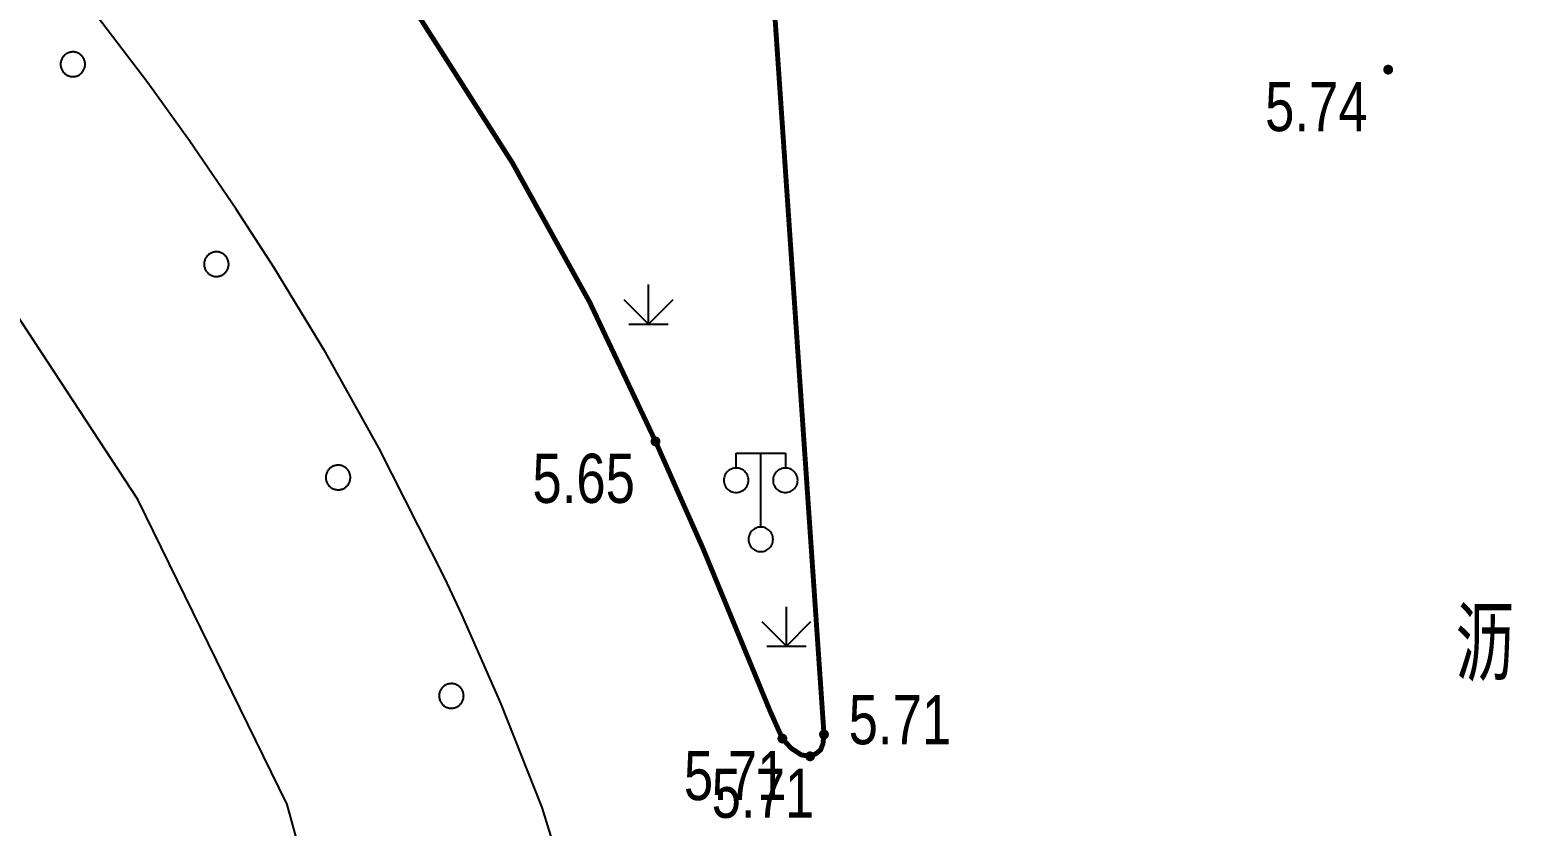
# Model space of a CAD drawing. Extents: x 500064 to 501389, y 2542464 to 2545400.
# Drawn here: x 501070.59 to 501100.68, y 2542603.67 to 2542619.86 of the extents above; entities that cross this region are included whole.
import ezdxf
from ezdxf.enums import TextEntityAlignment as Align

# ---------------------------------------------------------------- set-up
doc = ezdxf.new("R2010")
doc.units = 0
doc.header["$LTSCALE"] = 0.5
doc.layers.get('0').update_dxf_attribs({"linetype": 'CONTINUOUS', "lineweight": 5})
doc.layers.add('GCD', color=8, linetype='CONTINUOUS')
doc.layers.add('地形图', color=8, linetype='CONTINUOUS')
doc.styles.add('HZ', font='romans.shx', dxfattribs={"width": 0.8, "bigfont": 'hztxt.shx'})
doc.styles.add('正等线体', font='')
doc.styles.get('正等线体').set_extended_font_data('FZZhongDengXian-Z07S')

# ---------------------------------------------------------------- blocks, each defined once
blk = doc.blocks.new('GC200')
at = {"linetype": 'Continuous', "const_width": 0.2, "flags": 128}
blk.add_lwpolyline([(-0.1, 0, 1), (0.1, 0, 1)], format="xyb", close=True, dxfattribs=at)

msp = doc.modelspace()

# ---------------------------------------------------------------- linework, layer by layer
at = {"layer": '地形图'}
for points in [[(501081.581, 2542602.166), (501081.001, 2542604.048), (501080.156, 2542606.169), (501079.364, 2542607.972), (501079.02, 2542608.711), (501077.681, 2542611.36), (501076.602, 2542613.288), (501075.554, 2542615.018), (501074.786, 2542616.208), (501073.838, 2542617.599), (501072.988, 2542618.779), (501072.059, 2542620.005), (501071.076, 2542621.235), (501070.044, 2542622.46), (501068.614, 2542624.056), (501067.232, 2542625.496), (501065.582, 2542627.099), (501063.092, 2542629.305), (501060.711, 2542631.202), (501058.513, 2542632.79), (501055.331, 2542634.839), (501053.238, 2542636.042), (501049.999, 2542637.696), (501047.383, 2542638.861)], [(501085.175, 2542533.591), (501083.992, 2542541.744), (501082.96, 2542550.195), (501081.819, 2542558.298), (501080.177, 2542569.794), (501079.058, 2542583.807), (501078.426, 2542589.933), (501076.909, 2542600.133), (501075.818, 2542604.109), (501072.786, 2542610.312), (501068.854, 2542616.307), (501067.394, 2542618.406), (501065.324, 2542620.828), (501062.294, 2542623.654), (501059.408, 2542626.111), (501057.667, 2542627.468), (501055.241, 2542629.261), (501052.057, 2542631.279), (501051.606, 2542630.457), (501049.918, 2542631.296), (501050.376, 2542632.146), (501048.473, 2542633.148), (501046.086, 2542634.138), (501041.85, 2542635.743)], [(501071.466, 2542618.903), (501071.482, 2542618.904), (501071.498, 2542618.905), (501071.513, 2542618.908), (501071.529, 2542618.911), (501071.544, 2542618.915), (501071.559, 2542618.92), (501071.573, 2542618.927), (501071.587, 2542618.934), (501071.601, 2542618.942), (501071.614, 2542618.95), (501071.626, 2542618.96), (501071.638, 2542618.97), (501071.649, 2542618.981), (501071.66, 2542618.993), (501071.669, 2542619.005), (501071.678, 2542619.018), (501071.686, 2542619.032), (501071.694, 2542619.046), (501071.7, 2542619.06), (501071.705, 2542619.075), (501071.71, 2542619.09), (501071.713, 2542619.105), (501071.716, 2542619.121), (501071.717, 2542619.136), (501071.718, 2542619.152), (501071.718, 2542619.168), (501071.716, 2542619.183), (501071.714, 2542619.199), (501071.71, 2542619.214), (501071.706, 2542619.229), (501071.701, 2542619.244), (501071.695, 2542619.259), (501071.688, 2542619.273), (501071.68, 2542619.286), (501071.671, 2542619.299), (501071.662, 2542619.312), (501071.651, 2542619.323), (501071.64, 2542619.335), (501071.628, 2542619.345), (501071.616, 2542619.355), (501071.603, 2542619.364), (501071.59, 2542619.372), (501071.576, 2542619.379), (501071.561, 2542619.385), (501071.547, 2542619.391), (501071.532, 2542619.395), (501071.516, 2542619.399), (501071.501, 2542619.401), (501071.485, 2542619.403), (501071.469, 2542619.403), (501071.454, 2542619.403), (501071.438, 2542619.402), (501071.423, 2542619.399), (501071.407, 2542619.396), (501071.392, 2542619.392), (501071.377, 2542619.386), (501071.363, 2542619.38), (501071.349, 2542619.373), (501071.335, 2542619.365), (501071.322, 2542619.357), (501071.31, 2542619.347), (501071.298, 2542619.337), (501071.287, 2542619.326), (501071.276, 2542619.314), (501071.267, 2542619.302), (501071.258, 2542619.289), (501071.25, 2542619.275), (501071.242, 2542619.261), (501071.236, 2542619.247), (501071.231, 2542619.232), (501071.226, 2542619.217), (501071.223, 2542619.202), (501071.22, 2542619.186), (501071.219, 2542619.171), (501071.218, 2542619.155), (501071.218, 2542619.139), (501071.22, 2542619.124), (501071.222, 2542619.108), (501071.225, 2542619.093), (501071.23, 2542619.078), (501071.235, 2542619.063), (501071.241, 2542619.048), (501071.248, 2542619.034), (501071.256, 2542619.021), (501071.265, 2542619.008), (501071.274, 2542618.995), (501071.285, 2542618.983), (501071.296, 2542618.972), (501071.307, 2542618.962), (501071.32, 2542618.952), (501071.333, 2542618.943), (501071.346, 2542618.935), (501071.36, 2542618.928), (501071.375, 2542618.922), (501071.389, 2542618.916), (501071.404, 2542618.912), (501071.42, 2542618.908), (501071.435, 2542618.906), (501071.451, 2542618.904), (501071.466, 2542618.903)], [(501074.381, 2542614.841), (501074.397, 2542614.841), (501074.413, 2542614.843), (501074.428, 2542614.845), (501074.443, 2542614.848), (501074.459, 2542614.853), (501074.473, 2542614.858), (501074.488, 2542614.864), (501074.502, 2542614.871), (501074.515, 2542614.879), (501074.528, 2542614.888), (501074.541, 2542614.897), (501074.553, 2542614.908), (501074.564, 2542614.919), (501074.574, 2542614.93), (501074.584, 2542614.943), (501074.593, 2542614.956), (501074.601, 2542614.969), (501074.608, 2542614.983), (501074.615, 2542614.998), (501074.62, 2542615.012), (501074.625, 2542615.027), (501074.628, 2542615.043), (501074.631, 2542615.058), (501074.632, 2542615.074), (501074.633, 2542615.089), (501074.632, 2542615.105), (501074.631, 2542615.121), (501074.629, 2542615.136), (501074.625, 2542615.152), (501074.621, 2542615.167), (501074.616, 2542615.182), (501074.61, 2542615.196), (501074.603, 2542615.21), (501074.595, 2542615.224), (501074.586, 2542615.237), (501074.576, 2542615.249), (501074.566, 2542615.261), (501074.555, 2542615.272), (501074.543, 2542615.283), (501074.531, 2542615.292), (501074.518, 2542615.301), (501074.504, 2542615.309), (501074.491, 2542615.316), (501074.476, 2542615.323), (501074.461, 2542615.328), (501074.446, 2542615.333), (501074.431, 2542615.336), (501074.416, 2542615.339), (501074.4, 2542615.34), (501074.384, 2542615.341), (501074.368, 2542615.341), (501074.353, 2542615.339), (501074.337, 2542615.337), (501074.322, 2542615.333), (501074.307, 2542615.329), (501074.292, 2542615.324), (501074.278, 2542615.318), (501074.264, 2542615.311), (501074.25, 2542615.303), (501074.237, 2542615.294), (501074.225, 2542615.285), (501074.213, 2542615.274), (501074.202, 2542615.263), (501074.191, 2542615.251), (501074.181, 2542615.239), (501074.172, 2542615.226), (501074.164, 2542615.213), (501074.157, 2542615.199), (501074.151, 2542615.184), (501074.145, 2542615.17), (501074.141, 2542615.155), (501074.137, 2542615.139), (501074.135, 2542615.124), (501074.133, 2542615.108), (501074.133, 2542615.092), (501074.133, 2542615.077), (501074.135, 2542615.061), (501074.137, 2542615.046), (501074.14, 2542615.03), (501074.145, 2542615.015), (501074.15, 2542615), (501074.156, 2542614.986), (501074.163, 2542614.972), (501074.171, 2542614.958), (501074.18, 2542614.945), (501074.189, 2542614.933), (501074.199, 2542614.921), (501074.211, 2542614.91), (501074.222, 2542614.899), (501074.235, 2542614.89), (501074.247, 2542614.881), (501074.261, 2542614.873), (501074.275, 2542614.865), (501074.289, 2542614.859), (501074.304, 2542614.854), (501074.319, 2542614.849), (501074.334, 2542614.846), (501074.35, 2542614.843), (501074.366, 2542614.841), (501074.381, 2542614.841)], [(501083.156, 2542613.875), (501083.156, 2542614.675)], [(501082.656, 2542614.375), (501083.156, 2542613.875)], [(501083.156, 2542613.875), (501083.656, 2542614.375)], [(501082.756, 2542613.875), (501083.156, 2542613.875), (501083.556, 2542613.875)], [(501076.848, 2542610.506), (501076.864, 2542610.507), (501076.88, 2542610.508), (501076.895, 2542610.51), (501076.911, 2542610.513), (501076.926, 2542610.517), (501076.941, 2542610.522), (501076.955, 2542610.528), (501076.969, 2542610.534), (501076.983, 2542610.542), (501076.996, 2542610.551), (501077.009, 2542610.56), (501077.021, 2542610.57), (501077.032, 2542610.581), (501077.043, 2542610.592), (501077.053, 2542610.605), (501077.062, 2542610.617), (501077.07, 2542610.631), (501077.078, 2542610.645), (501077.084, 2542610.659), (501077.09, 2542610.673), (501077.095, 2542610.688), (501077.099, 2542610.704), (501077.102, 2542610.719), (501077.103, 2542610.735), (501077.104, 2542610.75), (501077.104, 2542610.766), (501077.103, 2542610.782), (501077.101, 2542610.797), (501077.098, 2542610.813), (501077.094, 2542610.828), (501077.089, 2542610.843), (501077.083, 2542610.857), (501077.076, 2542610.872), (501077.069, 2542610.885), (501077.06, 2542610.898), (501077.051, 2542610.911), (501077.041, 2542610.923), (501077.03, 2542610.934), (501077.018, 2542610.945), (501077.006, 2542610.955), (501076.993, 2542610.964), (501076.98, 2542610.973), (501076.966, 2542610.98), (501076.952, 2542610.987), (501076.937, 2542610.992), (501076.922, 2542610.997), (501076.907, 2542611.001), (501076.892, 2542611.004), (501076.876, 2542611.005), (501076.86, 2542611.006), (501076.845, 2542611.006), (501076.829, 2542611.005), (501076.813, 2542611.003), (501076.798, 2542611), (501076.783, 2542610.996), (501076.768, 2542610.991), (501076.753, 2542610.985), (501076.739, 2542610.978), (501076.726, 2542610.971), (501076.712, 2542610.962), (501076.7, 2542610.953), (501076.688, 2542610.943), (501076.676, 2542610.932), (501076.666, 2542610.92), (501076.656, 2542610.908), (501076.647, 2542610.895), (501076.638, 2542610.882), (501076.631, 2542610.868), (501076.624, 2542610.854), (501076.619, 2542610.839), (501076.614, 2542610.824), (501076.61, 2542610.809), (501076.607, 2542610.794), (501076.605, 2542610.778), (501076.604, 2542610.762), (501076.605, 2542610.747), (501076.606, 2542610.731), (501076.608, 2542610.716), (501076.611, 2542610.7), (501076.615, 2542610.685), (501076.62, 2542610.67), (501076.626, 2542610.655), (501076.632, 2542610.641), (501076.64, 2542610.628), (501076.649, 2542610.614), (501076.658, 2542610.602), (501076.668, 2542610.59), (501076.679, 2542610.578), (501076.69, 2542610.568), (501076.703, 2542610.558), (501076.715, 2542610.549), (501076.729, 2542610.54), (501076.742, 2542610.533), (501076.757, 2542610.526), (501076.771, 2542610.521), (501076.786, 2542610.516), (501076.802, 2542610.512), (501076.817, 2542610.509), (501076.833, 2542610.507), (501076.848, 2542610.506)], [(501084.937, 2542610.949), (501084.937, 2542611.249)], [(501084.937, 2542611.249), (501085.437, 2542611.249), (501085.937, 2542611.249)], [(501085.437, 2542609.749), (501085.437, 2542611.249)], [(501085.937, 2542611.249), (501085.937, 2542610.949)], [(501084.937, 2542610.449), (501084.963, 2542610.451), (501084.989, 2542610.455), (501085.014, 2542610.462), (501085.038, 2542610.471), (501085.062, 2542610.483), (501085.084, 2542610.497), (501085.104, 2542610.514), (501085.122, 2542610.532), (501085.139, 2542610.553), (501085.153, 2542610.574), (501085.165, 2542610.598), (501085.174, 2542610.622), (501085.181, 2542610.647), (501085.185, 2542610.673), (501085.187, 2542610.699), (501085.185, 2542610.726), (501085.181, 2542610.751), (501085.174, 2542610.777), (501085.165, 2542610.801), (501085.153, 2542610.824), (501085.139, 2542610.846), (501085.122, 2542610.867), (501085.104, 2542610.885), (501085.084, 2542610.902), (501085.062, 2542610.916), (501085.038, 2542610.928), (501085.014, 2542610.937), (501084.989, 2542610.944), (501084.963, 2542610.948), (501084.937, 2542610.949), (501084.911, 2542610.948), (501084.885, 2542610.944), (501084.859, 2542610.937), (501084.835, 2542610.928), (501084.812, 2542610.916), (501084.79, 2542610.902), (501084.769, 2542610.885), (501084.751, 2542610.867), (501084.734, 2542610.846), (501084.72, 2542610.824), (501084.708, 2542610.801), (501084.699, 2542610.777), (501084.692, 2542610.751), (501084.688, 2542610.726), (501084.687, 2542610.699), (501084.688, 2542610.673), (501084.692, 2542610.647), (501084.699, 2542610.622), (501084.708, 2542610.598), (501084.72, 2542610.574), (501084.734, 2542610.553), (501084.751, 2542610.532), (501084.769, 2542610.514), (501084.79, 2542610.497), (501084.812, 2542610.483), (501084.835, 2542610.471), (501084.859, 2542610.462), (501084.885, 2542610.455), (501084.911, 2542610.451), (501084.937, 2542610.449)], [(501085.937, 2542610.449), (501085.963, 2542610.451), (501085.989, 2542610.455), (501086.014, 2542610.462), (501086.038, 2542610.471), (501086.062, 2542610.483), (501086.084, 2542610.497), (501086.104, 2542610.514), (501086.122, 2542610.532), (501086.139, 2542610.553), (501086.153, 2542610.574), (501086.165, 2542610.598), (501086.174, 2542610.622), (501086.181, 2542610.647), (501086.185, 2542610.673), (501086.187, 2542610.699), (501086.185, 2542610.726), (501086.181, 2542610.751), (501086.174, 2542610.777), (501086.165, 2542610.801), (501086.153, 2542610.824), (501086.139, 2542610.846), (501086.122, 2542610.867), (501086.104, 2542610.885), (501086.084, 2542610.902), (501086.062, 2542610.916), (501086.038, 2542610.928), (501086.014, 2542610.937), (501085.989, 2542610.944), (501085.963, 2542610.948), (501085.937, 2542610.949), (501085.911, 2542610.948), (501085.885, 2542610.944), (501085.859, 2542610.937), (501085.835, 2542610.928), (501085.812, 2542610.916), (501085.79, 2542610.902), (501085.769, 2542610.885), (501085.751, 2542610.867), (501085.734, 2542610.846), (501085.72, 2542610.824), (501085.708, 2542610.801), (501085.699, 2542610.777), (501085.692, 2542610.751), (501085.688, 2542610.726), (501085.687, 2542610.699), (501085.688, 2542610.673), (501085.692, 2542610.647), (501085.699, 2542610.622), (501085.708, 2542610.598), (501085.72, 2542610.574), (501085.734, 2542610.553), (501085.751, 2542610.532), (501085.769, 2542610.514), (501085.79, 2542610.497), (501085.812, 2542610.483), (501085.835, 2542610.471), (501085.859, 2542610.462), (501085.885, 2542610.455), (501085.911, 2542610.451), (501085.937, 2542610.449)], [(501085.437, 2542609.249), (501085.463, 2542609.251), (501085.489, 2542609.255), (501085.514, 2542609.262), (501085.538, 2542609.271), (501085.562, 2542609.283), (501085.584, 2542609.297), (501085.604, 2542609.314), (501085.622, 2542609.332), (501085.639, 2542609.353), (501085.653, 2542609.374), (501085.665, 2542609.398), (501085.674, 2542609.422), (501085.681, 2542609.447), (501085.685, 2542609.473), (501085.687, 2542609.499), (501085.685, 2542609.526), (501085.681, 2542609.551), (501085.674, 2542609.577), (501085.665, 2542609.601), (501085.653, 2542609.624), (501085.639, 2542609.646), (501085.622, 2542609.667), (501085.604, 2542609.685), (501085.584, 2542609.702), (501085.562, 2542609.716), (501085.538, 2542609.728), (501085.514, 2542609.737), (501085.489, 2542609.744), (501085.463, 2542609.748), (501085.437, 2542609.749), (501085.411, 2542609.748), (501085.385, 2542609.744), (501085.359, 2542609.737), (501085.335, 2542609.728), (501085.312, 2542609.716), (501085.29, 2542609.702), (501085.269, 2542609.685), (501085.251, 2542609.667), (501085.234, 2542609.646), (501085.22, 2542609.624), (501085.208, 2542609.601), (501085.199, 2542609.577), (501085.192, 2542609.551), (501085.188, 2542609.526), (501085.187, 2542609.499), (501085.188, 2542609.473), (501085.192, 2542609.447), (501085.199, 2542609.422), (501085.208, 2542609.398), (501085.22, 2542609.374), (501085.234, 2542609.353), (501085.251, 2542609.332), (501085.269, 2542609.314), (501085.29, 2542609.297), (501085.312, 2542609.283), (501085.335, 2542609.271), (501085.359, 2542609.262), (501085.385, 2542609.255), (501085.411, 2542609.251), (501085.437, 2542609.249)], [(501085.957, 2542607.327), (501085.957, 2542608.127)], [(501085.457, 2542607.827), (501085.957, 2542607.327)], [(501085.957, 2542607.327), (501086.457, 2542607.827)], [(501085.557, 2542607.327), (501085.957, 2542607.327), (501086.357, 2542607.327)], [(501079.157, 2542606.067), (501079.173, 2542606.068), (501079.189, 2542606.069), (501079.204, 2542606.072), (501079.219, 2542606.076), (501079.235, 2542606.08), (501079.249, 2542606.086), (501079.264, 2542606.092), (501079.277, 2542606.099), (501079.291, 2542606.108), (501079.304, 2542606.116), (501079.316, 2542606.126), (501079.328, 2542606.137), (501079.339, 2542606.148), (501079.349, 2542606.16), (501079.359, 2542606.172), (501079.367, 2542606.185), (501079.375, 2542606.199), (501079.382, 2542606.213), (501079.388, 2542606.228), (501079.393, 2542606.242), (501079.398, 2542606.258), (501079.401, 2542606.273), (501079.403, 2542606.288), (501079.404, 2542606.304), (501079.405, 2542606.32), (501079.404, 2542606.336), (501079.402, 2542606.351), (501079.4, 2542606.367), (501079.396, 2542606.382), (501079.392, 2542606.397), (501079.386, 2542606.412), (501079.38, 2542606.426), (501079.372, 2542606.44), (501079.364, 2542606.453), (501079.355, 2542606.466), (501079.346, 2542606.479), (501079.335, 2542606.49), (501079.324, 2542606.501), (501079.312, 2542606.511), (501079.299, 2542606.521), (501079.286, 2542606.53), (501079.273, 2542606.537), (501079.259, 2542606.544), (501079.244, 2542606.551), (501079.229, 2542606.556), (501079.214, 2542606.56), (501079.199, 2542606.563), (501079.183, 2542606.565), (501079.168, 2542606.567), (501079.152, 2542606.567), (501079.136, 2542606.566), (501079.121, 2542606.565), (501079.105, 2542606.562), (501079.09, 2542606.559), (501079.075, 2542606.554), (501079.06, 2542606.549), (501079.046, 2542606.542), (501079.032, 2542606.535), (501079.018, 2542606.527), (501079.006, 2542606.518), (501078.993, 2542606.508), (501078.982, 2542606.497), (501078.971, 2542606.486), (501078.96, 2542606.474), (501078.951, 2542606.462), (501078.942, 2542606.449), (501078.934, 2542606.435), (501078.927, 2542606.421), (501078.921, 2542606.407), (501078.916, 2542606.392), (501078.912, 2542606.377), (501078.909, 2542606.361), (501078.906, 2542606.346), (501078.905, 2542606.33), (501078.905, 2542606.314), (501078.905, 2542606.299), (501078.907, 2542606.283), (501078.91, 2542606.268), (501078.913, 2542606.252), (501078.918, 2542606.237), (501078.923, 2542606.223), (501078.93, 2542606.208), (501078.937, 2542606.194), (501078.945, 2542606.181), (501078.954, 2542606.168), (501078.964, 2542606.156), (501078.974, 2542606.144), (501078.986, 2542606.133), (501078.997, 2542606.123), (501079.01, 2542606.113), (501079.023, 2542606.105), (501079.037, 2542606.097), (501079.051, 2542606.09), (501079.065, 2542606.084), (501079.08, 2542606.079), (501079.095, 2542606.074), (501079.111, 2542606.071), (501079.126, 2542606.069), (501079.142, 2542606.067), (501079.157, 2542606.067)]]:
    msp.add_lwpolyline(points, dxfattribs=at)
at = {"layer": '地形图', "linetype": 'Continuous', "const_width": 0.1, "elevation": 5.653, "flags": 128}
msp.add_lwpolyline([(501078.455, 2542620.189), (501080.394, 2542617.15), (501081.964, 2542614.316), (501083.3, 2542611.489), (501084.266, 2542609.31), (501085.624, 2542606.015), (501085.876, 2542605.45), (501086.055, 2542605.253), (501086.262, 2542605.118), (501086.439, 2542605.09), (501086.56, 2542605.145), (501086.651, 2542605.219), (501086.699, 2542605.341), (501086.721, 2542605.534), (501085.468, 2542623.88)], dxfattribs=at)

# ---------------------------------------------------------------- block references
at = {"layer": '地形图', "linetype": 'Continuous'}
ref = msp.add_blockref('GC200', (501098.178, 2542619.044, 5.74), dxfattribs=dict(at, xscale=0.5, yscale=0.5, zscale=0.5))
ref.add_attrib('height', '5.74', dxfattribs={"layer": 'GCD', "linetype": 'Continuous', "height": 1, "style": '正等线体', "width": 0.8}).set_placement((501095.678, 2542618.294, 5.74), align=Align.MIDDLE_LEFT)
ref = msp.add_blockref('GC200', (501083.3, 2542611.489, 5.653), dxfattribs=dict(at, xscale=0.5, yscale=0.5, zscale=0.5))
ref.add_attrib('height', '5.65', dxfattribs={"layer": 'GCD', "linetype": 'Continuous', "height": 1, "style": '正等线体', "width": 0.8}).set_placement((501080.8, 2542610.739, 5.65), align=Align.MIDDLE_LEFT)
ref = msp.add_blockref('GC200', (501086.721, 2542605.534, 5.707), dxfattribs=dict(at, xscale=0.5, yscale=0.5, zscale=0.5))
ref.add_attrib('height', '5.71', dxfattribs={"layer": 'GCD', "linetype": 'Continuous', "height": 1, "style": '正等线体', "width": 0.8}).set_placement((501087.221, 2542605.834, 5.71), align=Align.MIDDLE_LEFT)
ref = msp.add_blockref('GC200', (501085.876, 2542605.45, 5.71), dxfattribs=dict(at, xscale=0.5, yscale=0.5, zscale=0.5))
ref.add_attrib('height', '5.71', dxfattribs={"layer": 'GCD', "linetype": 'Continuous', "height": 1, "style": '正等线体', "width": 0.8}).set_placement((501083.876, 2542604.7, 5.71), align=Align.MIDDLE_LEFT)
ref = msp.add_blockref('GC200', (501086.439, 2542605.09, 5.71), dxfattribs=dict(at, xscale=0.5, yscale=0.5, zscale=0.5))
ref.add_attrib('height', '5.71', dxfattribs={"layer": 'GCD', "linetype": 'Continuous', "height": 1, "style": '正等线体', "width": 0.8}).set_placement((501084.439, 2542604.34, 5.71), align=Align.MIDDLE_LEFT)

# ---------------------------------------------------------------- texts
at = {"layer": '地形图', "linetype": 'Continuous', "style": 'HZ', "width": 0.8}
msp.add_text('沥', height=1.5, dxfattribs=at).set_placement((501100.143, 2542607.419), align=Align.MIDDLE)

doc.saveas('drawing.dxf')
